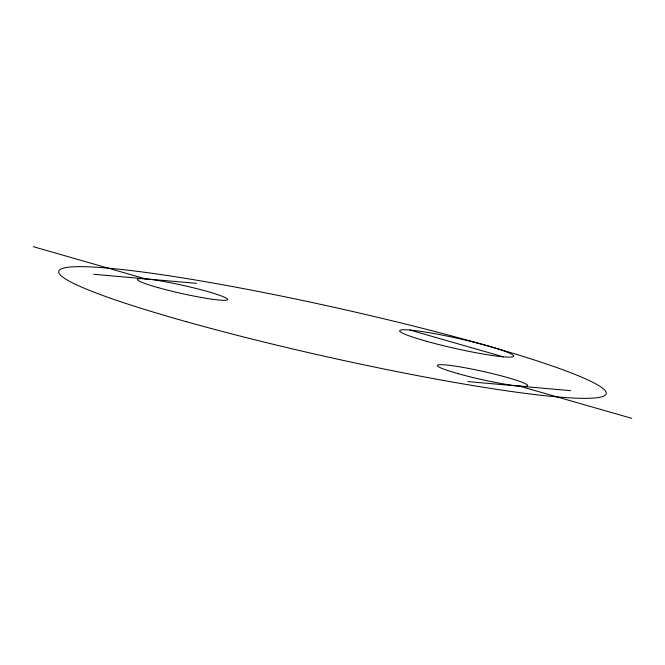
<?xml version="1.0" encoding="UTF-8"?>
<svg xmlns="http://www.w3.org/2000/svg" width="665" height="665" viewBox="0 0 665 665"><rect width="100%" height="100%" fill="white"/><g stroke="black" fill="none" stroke-linecap="round" stroke-linejoin="round"><path stroke-width="1" d="M93.748 274.296L196.508 283.348M467.811 381.594L570.57 390.646M409.873 330.023L503.388 356.847M33.25 246.657L145.469 278.851M519.531 386.149L631.75 418.343M458.443 373.763A46.259 4.115 12.6 0 0 527.636 385.7A46.259 4.115 12.6 0 0 461.46 367.138A46.259 4.115 12.6 0 0 458.443 373.763M158.411 287.696A46.259 4.115 12.6 0 0 227.605 299.632A46.259 4.115 12.6 0 0 161.429 281.071A46.259 4.115 12.6 0 0 158.411 287.696M426.872 341.378A58.437 5.195 12.6 0 0 513.646 356.216A58.437 5.195 12.6 0 0 429.366 332.724A58.437 5.195 12.6 0 0 426.872 341.378M186.566 321.76A280.48 24.929 12.6 0 0 606.081 394.129A280.48 24.929 12.6 0 0 204.862 281.611A280.48 24.929 12.6 0 0 186.566 321.76"/></g></svg>
